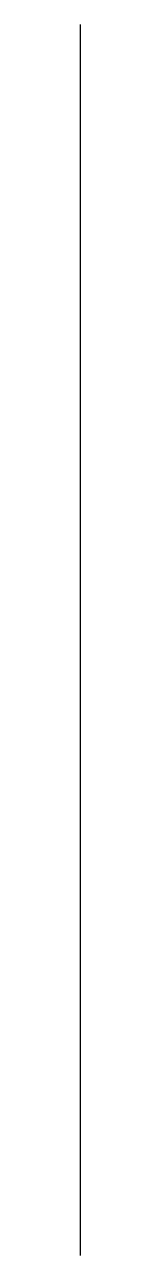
# Model space of a CAD drawing. Extents: x 0 to 0, y 0 to 2992.
import ezdxf

# ---------------------------------------------------------------- set-up
doc = ezdxf.new("R2010")
doc.units = 0

msp = doc.modelspace()

# ---------------------------------------------------------------- linework, layer by layer
for p in [(0, 2992), (0, 992)]:
    msp.add_line(p, (0, 0))

doc.saveas('drawing.dxf')
